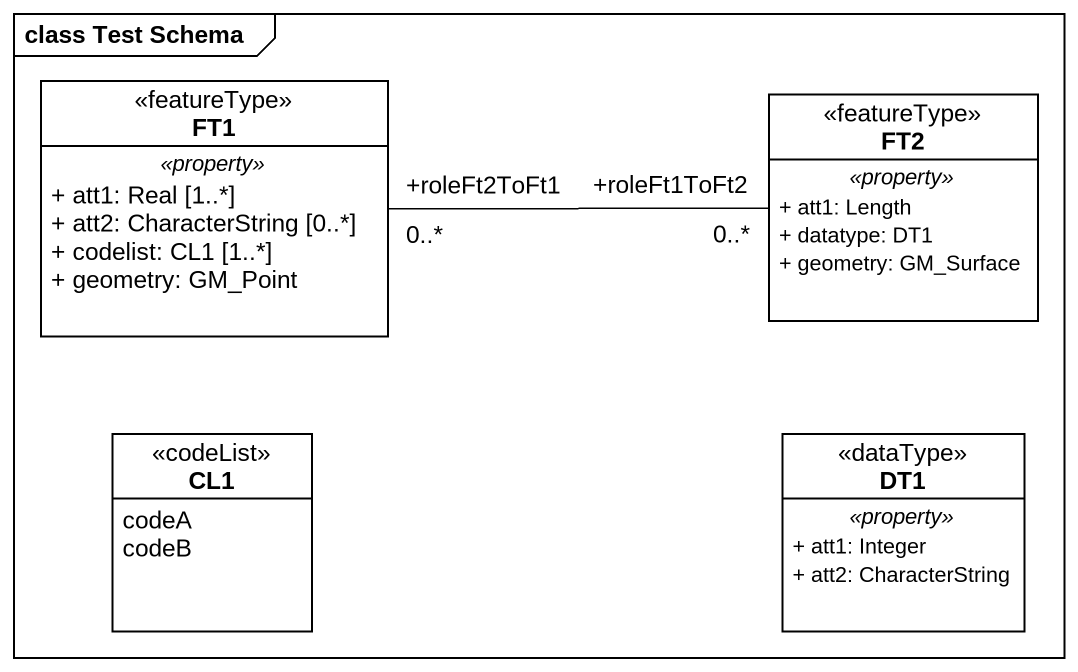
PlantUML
@startuml
mainframe class Test Schema
hide circle
hide empty members
skinparam classAttributeIconSize 0
class FT1 <<featureType>> {
  .. <<property>> ..
  + att1: Real [1..*]
  + att2: CharacterString [0..*]
  + codelist: CL1 [1..*]
  + geometry: GM_Point
}
class FT2 <<featureType>> {
  .. <<property>> ..
  + att1: Length
  + datatype: DT1
  + geometry: GM_Surface
}
class CL1 <<codeList>> {
  codeA
  codeB
}
class DT1 <<dataType>> {
  .. <<property>> ..
  + att1: Integer
  + att2: CharacterString
}
FT1 "+roleFt2ToFt1\n0..*" -right- "+roleFt1ToFt2\n0..*" FT2
@enduml
